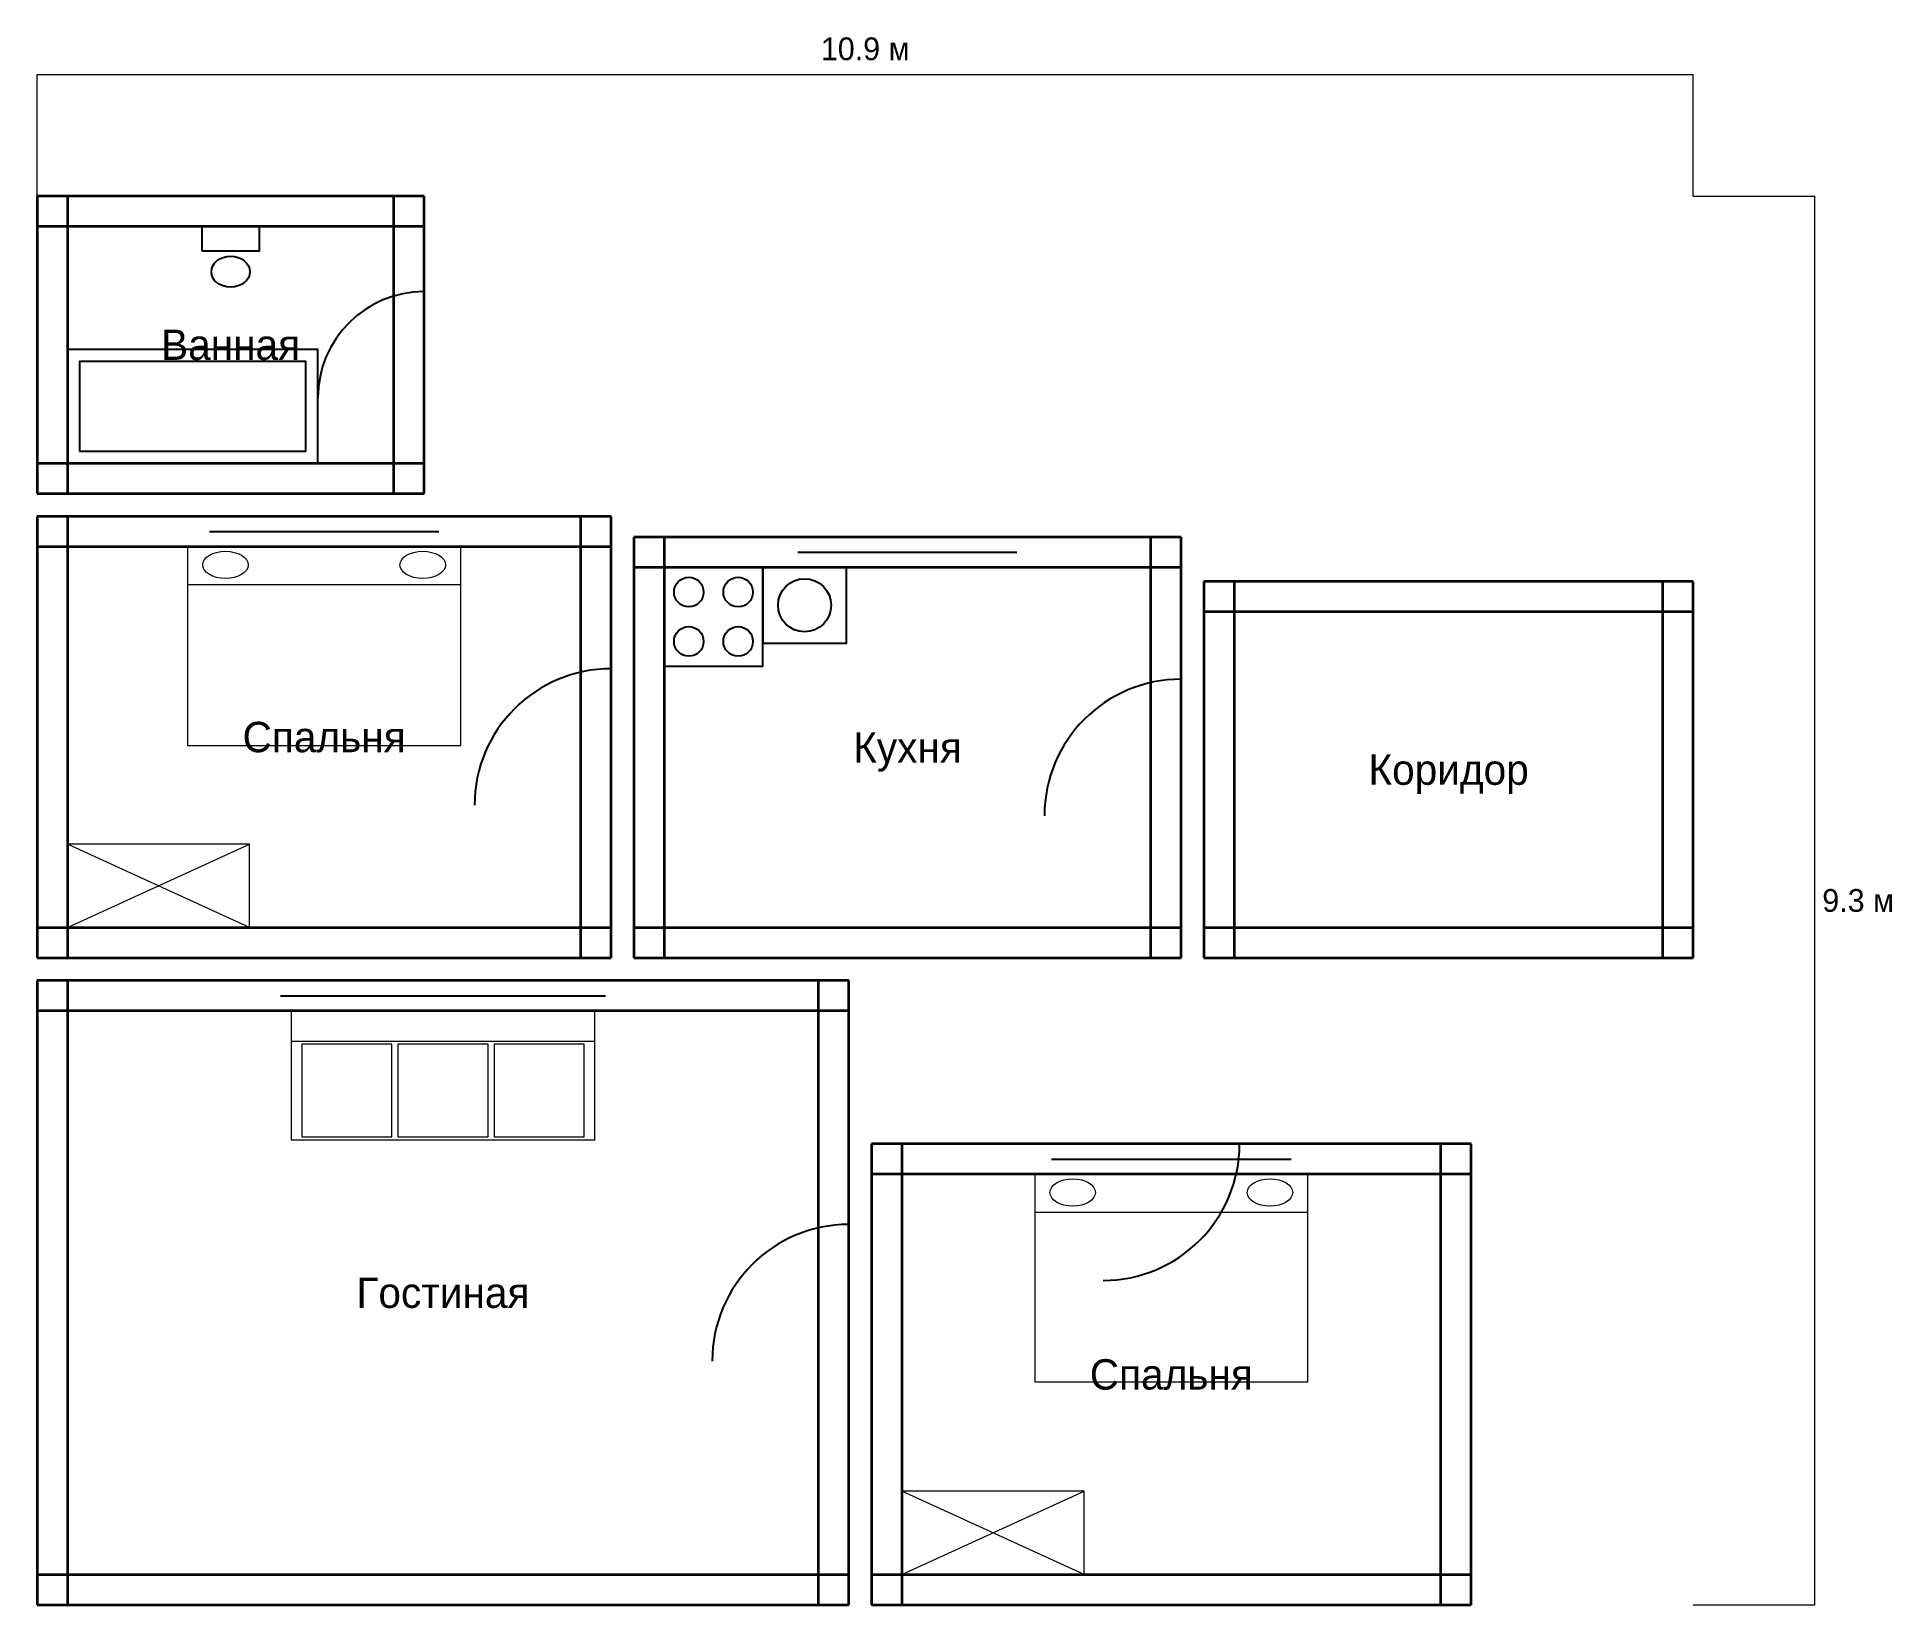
# Model space of a CAD drawing. Header units: metres. Extents: x 0 to 1222, y 0 to 1033.
import ezdxf
from ezdxf.enums import TextEntityAlignment as Align

# ---------------------------------------------------------------- set-up
doc = ezdxf.new("R2010")
doc.units = ezdxf.units.M
for name, color, linetype, lineweight in [('Двери', 7, 'Continuous', 25), ('Мебель', 7, 'Continuous', 18), ('Окна', 7, 'Continuous', 25), ('Размеры', 1, 'Continuous', 13), ('Стены', 7, 'Continuous', 35), ('Текст', 7, 'Continuous', 13)]:
    doc.layers.add(name, color=color, linetype=linetype, lineweight=lineweight)

msp = doc.modelspace()

# ---------------------------------------------------------------- linework, layer by layer
at = {"layer": 'Двери'}
for p, q in [((255, 795.4), (255, 865.4)), ((378.2, 526.9), (378.2, 616.9)), ((753.7, 520), (753.7, 610)), ((702.3, 303.8), (792.3, 303.8)), ((534.8, 160.7), (534.8, 250.7))]:
    msp.add_line(p, q, dxfattribs=at)
for centre, radius, start, end in [((255, 795.4), 70, 90, 180), ((378.2, 526.9), 90, 90, 180), ((753.7, 520), 90, 90, 180), ((702.3, 303.8), 90, 270, 360), ((534.8, 160.7), 90, 90, 180)]:
    msp.add_arc(centre, radius, start, end, dxfattribs=at)
at = {"layer": 'Мебель'}
for p, q in [((99.1, 672.3), (279.1, 672.3)), ((20, 446.4), (140, 501.4)), ((140, 446.4), (20, 501.4)), ((167.4, 371.4), (367.4, 371.4)), ((657.3, 258.8), (837.3, 258.8)), ((569.8, 20), (689.8, 75)), ((689.8, 20), (569.8, 75))]:
    msp.add_line(p, q, dxfattribs=at)
for points in [[(99.1, 566.4), (279.1, 566.4), (279.1, 697.3), (99.1, 697.3), (99.1, 566.4)], [(20, 446.4), (140, 446.4), (140, 501.4), (20, 501.4), (20, 446.4)], [(167.4, 306.4), (367.4, 306.4), (367.4, 391.4), (167.4, 391.4), (167.4, 306.4)], [(174.4, 308.4), (233.7, 308.4), (233.7, 369.4), (174.4, 369.4), (174.4, 308.4)], [(237.7, 308.4), (297.1, 308.4), (297.1, 369.4), (237.7, 369.4), (237.7, 308.4)], [(301.1, 308.4), (360.4, 308.4), (360.4, 369.4), (301.1, 369.4), (301.1, 308.4)], [(657.3, 147.1), (837.3, 147.1), (837.3, 283.8), (657.3, 283.8), (657.3, 147.1)], [(569.8, 20), (689.8, 20), (689.8, 75), (569.8, 75), (569.8, 20)]]:
    msp.add_lwpolyline(points, dxfattribs=at)
for centre in [(124.1, 685.3), (254.1, 685.3), (682.3, 271.8), (812.3, 271.8)]:
    msp.add_ellipse(centre, major_axis=(15, 0), ratio=0.6, dxfattribs=at)
at = {"layer": 'Окна'}
for p, q in [((113.5, 717.3), (264.7, 717.3)), ((113.5, 707.3), (264.7, 707.3)), ((113.5, 697.3), (264.7, 697.3)), ((501.3, 703.7), (645.5, 703.7)), ((501.3, 693.7), (645.5, 693.7)), ((501.3, 683.7), (645.5, 683.7)), ((160.4, 411.4), (374.4, 411.4)), ((160.4, 401.4), (374.4, 401.4)), ((160.4, 391.4), (374.4, 391.4)), ((668.3, 303.8), (826.3, 303.8)), ((668.3, 293.8), (826.3, 293.8)), ((668.3, 283.8), (826.3, 283.8))]:
    msp.add_line(p, q, dxfattribs=at)
at = {"layer": 'Размеры', "color": 1}
for p, q in [((0, 1008.4), (1091.2, 1008.4)), ((0, 928.4), (0, 1008.4)), ((1091.2, 928.4), (1091.2, 1008.4)), ((1091.2, 928.4), (1171.2, 928.4)), ((1171.2, 0), (1171.2, 928.4)), ((1091.2, 0), (1171.2, 0))]:
    msp.add_line(p, q, dxfattribs=at)
at = {"layer": 'Сантехника'}
for points in [[(108.5, 892.3), (146.5, 892.3), (146.5, 908.4), (108.5, 908.4), (108.5, 892.3)], [(20, 752.3), (185, 752.3), (185, 827.3), (20, 827.3), (20, 752.3)], [(28, 760.3), (177, 760.3), (177, 819.3), (28, 819.3), (28, 760.3)], [(413.2, 618.7), (478.2, 618.7), (478.2, 683.7), (413.2, 683.7), (413.2, 618.7)], [(478.2, 633.7), (533.2, 633.7), (533.2, 683.7), (478.2, 683.7), (478.2, 633.7)]]:
    msp.add_lwpolyline(points, dxfattribs=at)
for centre, radius in [((429.4, 667.4), 9.75), ((461.9, 667.4), 9.75), ((505.7, 658.7), 17.5), ((429.4, 634.9), 9.75), ((461.9, 634.9), 9.75)]:
    msp.add_circle(centre, radius, dxfattribs=at)
msp.add_ellipse((127.5, 878.5), major_axis=(12.7, 0), ratio=0.8, dxfattribs=at)
at = {"layer": 'Стены'}
for p, q in [((255, 928.4), (0, 928.4)), ((0, 928.4), (0, 732.3)), ((20, 928.4), (20, 732.3)), ((235, 732.3), (235, 928.4)), ((255, 732.3), (255, 928.4)), ((255, 908.4), (0, 908.4)), ((0, 752.3), (255, 752.3)), ((0, 732.3), (255, 732.3)), ((378.2, 717.3), (0, 717.3)), ((0, 717.3), (0, 426.4)), ((20, 717.3), (20, 426.4)), ((358.2, 426.4), (358.2, 717.3)), ((378.2, 426.4), (378.2, 717.3)), ((378.2, 697.3), (0, 697.3)), ((753.7, 703.7), (393.2, 703.7)), ((393.2, 703.7), (393.2, 426.4)), ((413.2, 703.7), (413.2, 426.4)), ((733.7, 426.4), (733.7, 703.7)), ((753.7, 426.4), (753.7, 703.7)), ((753.7, 683.7), (393.2, 683.7)), ((1091.2, 674.4), (768.7, 674.4)), ((768.7, 674.4), (768.7, 426.4)), ((788.7, 674.4), (788.7, 426.4)), ((1071.2, 426.4), (1071.2, 674.4)), ((1091.2, 426.4), (1091.2, 674.4)), ((1091.2, 654.4), (768.7, 654.4)), ((0, 446.4), (378.2, 446.4)), ((393.2, 446.4), (753.7, 446.4)), ((768.7, 446.4), (1091.2, 446.4)), ((0, 426.4), (378.2, 426.4)), ((393.2, 426.4), (753.7, 426.4)), ((768.7, 426.4), (1091.2, 426.4)), ((534.8, 411.4), (0, 411.4)), ((0, 411.4), (0, 0)), ((20, 411.4), (20, 0)), ((514.8, 0), (514.8, 411.4)), ((534.8, 0), (534.8, 411.4)), ((534.8, 391.4), (0, 391.4)), ((944.8, 303.8), (549.8, 303.8)), ((549.8, 303.8), (549.8, 0)), ((569.8, 303.8), (569.8, 0)), ((924.8, 0), (924.8, 303.8)), ((944.8, 0), (944.8, 303.8)), ((944.8, 283.8), (549.8, 283.8)), ((0, 20), (534.8, 20)), ((549.8, 20), (944.8, 20)), ((0, 0), (534.8, 0)), ((549.8, 0), (944.8, 0))]:
    msp.add_line(p, q, dxfattribs=at)

# ---------------------------------------------------------------- texts
at = {"layer": 'Размеры', "color": 1}
msp.add_text('10.9 м', height=15, dxfattribs=at).set_placement((545.6, 1013.4), align=Align.BOTTOM_CENTER)
msp.add_text('9.3 м', height=15, dxfattribs=at).set_placement((1176.2, 464.2), align=Align.MIDDLE_LEFT)
at = {"layer": 'Текст'}
for s, p in [('Ванная', (127.5, 830.4)), ('Спальня', (189.1, 571.9)), ('Кухня', (573.5, 565)), ('Коридор', (930, 550.4)), ('Гостиная', (267.4, 205.7)), ('Спальня', (747.3, 151.9))]:
    msp.add_text(s, height=20, dxfattribs=at).set_placement(p, align=Align.MIDDLE_CENTER)

doc.saveas('drawing.dxf')
